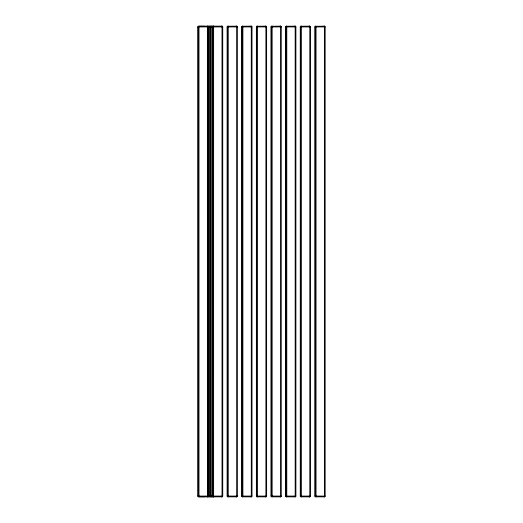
<?xml version="1.0" encoding="UTF-8"?>
<svg xmlns="http://www.w3.org/2000/svg" width="523" height="523" viewBox="0 0 523 523"><rect width="100%" height="100%" fill="white"/><g stroke="black" fill="none" stroke-linecap="round" stroke-linejoin="round"><path stroke-width="0.78" d="M199.008 496.065L199.001 496.399L199.001 26.47L199.008 26.935M207.389 496.098L207.37 26.935M213.639 496.065L213.632 496.399L213.632 26.47L213.639 26.935M222.02 496.098L222 26.935M228.27 496.065L228.263 496.399L228.263 26.47L228.27 26.935M236.651 496.098L236.631 26.935M242.901 496.235L242.894 26.47L242.901 26.935M251.282 496.098L251.262 26.935M257.532 496.065L257.525 496.399L257.525 26.47L257.532 26.935M272.163 496.065L272.156 496.399L272.156 26.47L272.163 26.935M280.544 496.098L280.518 26.765M286.794 496.235L286.787 26.47L286.794 26.935M295.175 496.098L295.155 26.935M301.425 496.235L301.418 26.47L301.425 26.935M316.055 496.065L316.049 496.399L316.042 26.327L316.055 26.935M222.746 26.935A0.785 0.785 0 0 0 221.961 26.15L198.622 26.15A0.785 0.785 0 0 0 197.838 26.935L197.838 496.065A0.785 0.785 0 0 0 198.622 496.85L221.961 496.85A0.785 0.785 0 0 0 222.746 496.065L222.746 26.935L208.232 26.935L208.278 26.281L208.337 496.85A0.785 0.778 -90 0 0 209.115 496.065L209.115 26.935A0.785 0.778 -90 0 0 208.337 26.15L208.291 26.235M210.128 496.098L210.161 496.719L210.22 26.15A0.785 0.778 -90 0 1 210.998 26.935L210.998 496.065A0.785 0.778 -90 0 1 210.22 496.85L210.168 496.765M265.887 496.235L265.893 26.935M309.779 496.235L309.786 26.935M324.41 496.235L324.41 26.765M210.115 26.935L210.174 26.209M213.234 26.294L213.253 26.15A0.785 0.785 0 0 0 212.469 26.935L212.469 496.065A0.785 0.785 0 0 0 213.253 496.85L213.234 496.752M315.65 26.294L324.378 26.15A0.785 0.785 0 0 1 325.162 26.935L325.162 496.065A0.785 0.785 0 0 1 324.378 496.85L315.67 496.85A0.785 0.785 0 0 1 314.885 496.065L314.885 26.935A0.785 0.785 0 0 1 315.67 26.15M206.964 26.235L206.977 26.15A0.785 0.785 0 0 1 207.566 26.412M221.595 26.235L221.608 26.15A0.785 0.785 0 0 1 222.197 26.412M227.865 26.235L236.592 26.15A0.785 0.785 0 0 1 237.377 26.935L237.377 496.065A0.785 0.785 0 0 1 236.592 496.85L227.884 496.85A0.785 0.785 0 0 1 227.1 496.065L227.1 26.935A0.785 0.785 0 0 1 227.884 26.15M198.988 496.732L199.001 496.399L198.982 496.837A0.785 0.785 0 0 1 198.191 496.065L198.191 26.935A0.785 0.785 0 0 1 198.975 26.15L198.988 26.209M236.226 26.235L236.239 26.15A0.785 0.785 0 0 1 237.024 26.935M207.35 496.732L207.363 496.235L207.337 496.837A0.785 0.785 0 0 0 208.115 496.065L208.115 26.935A0.785 0.785 0 0 0 207.33 26.15L207.363 26.765L207.343 26.209M242.495 26.235L251.223 26.15A0.785 0.785 0 0 1 252.008 26.935L252.008 496.065A0.785 0.785 0 0 1 251.223 496.85L242.515 496.85A0.785 0.785 0 0 1 241.731 496.065L241.731 26.935A0.785 0.785 0 0 1 242.515 26.15M213.619 496.732L213.632 496.399L213.613 496.837A0.785 0.785 0 0 1 212.822 496.065L212.822 26.935A0.785 0.785 0 0 1 213.606 26.15L213.619 26.209M250.857 26.235L250.87 26.15A0.785 0.785 0 0 1 251.655 26.935M221.981 496.732L221.994 496.399L221.968 496.837M257.126 26.235L265.854 26.15A0.785 0.785 0 0 1 266.638 26.935L266.638 496.065A0.785 0.785 0 0 1 265.854 496.85L257.146 496.85A0.785 0.785 0 0 1 256.362 496.065L256.362 26.935A0.785 0.785 0 0 1 257.146 26.15M228.25 496.732L228.263 496.399L228.244 496.837A0.785 0.785 0 0 1 227.453 496.065L227.453 26.935A0.785 0.785 0 0 1 228.237 26.15L228.25 26.209M265.488 26.235L265.501 26.15A0.785 0.785 0 0 1 266.285 26.935M236.612 496.732L236.625 496.399L236.599 496.837M271.757 26.235L280.485 26.15A0.785 0.785 0 0 1 281.269 26.935L281.269 496.065A0.785 0.785 0 0 1 280.485 496.85L271.777 496.85A0.785 0.785 0 0 1 270.992 496.065L270.992 26.935A0.785 0.785 0 0 1 271.777 26.15M242.881 496.732L242.894 496.399L242.875 496.837A0.785 0.785 0 0 1 242.084 496.065L242.084 26.935A0.785 0.785 0 0 1 242.868 26.15L242.881 26.209M280.119 26.235L280.132 26.15A0.785 0.785 0 0 1 280.916 26.935M251.243 496.732L251.256 496.399L251.23 496.837M286.388 26.235L295.116 26.15A0.785 0.785 0 0 1 295.9 26.935L295.9 496.065A0.785 0.785 0 0 1 295.116 496.85L286.408 496.85A0.785 0.785 0 0 1 285.623 496.065L285.623 26.935A0.785 0.785 0 0 1 286.408 26.15M257.512 496.732L257.525 496.399L257.506 496.837A0.785 0.785 0 0 1 256.715 496.065L256.715 26.935A0.785 0.785 0 0 1 257.499 26.15L257.512 26.209M294.75 26.235L294.763 26.15A0.785 0.785 0 0 1 295.547 26.935M265.874 496.732L265.887 496.399L265.861 496.837M301.019 26.235L309.747 26.15A0.785 0.785 0 0 1 310.531 26.935L310.531 496.065A0.785 0.785 0 0 1 309.747 496.85L301.039 496.85A0.785 0.785 0 0 1 300.254 496.065L300.254 26.935A0.785 0.785 0 0 1 301.039 26.15M272.143 496.732L272.156 496.399L272.137 496.837A0.785 0.785 0 0 1 271.345 496.065L271.345 26.935A0.785 0.785 0 0 1 272.13 26.15L272.143 26.209M309.381 26.235L309.394 26.15A0.785 0.785 0 0 1 310.178 26.935M280.505 496.732L280.518 496.399L280.491 496.837M286.774 496.732L286.787 496.399L286.767 496.837A0.785 0.785 0 0 1 285.976 496.065L285.976 26.935A0.785 0.785 0 0 1 286.761 26.15L286.774 26.209M324.012 26.235L324.025 26.15A0.785 0.785 0 0 1 324.809 26.935M295.135 496.732L295.149 496.399L295.122 496.837M301.405 496.732L301.398 496.837A0.785 0.785 0 0 1 300.607 496.065L300.607 26.935A0.785 0.785 0 0 1 301.392 26.15L301.405 26.209M309.766 496.732L309.779 496.399L309.747 496.85M316.036 496.732L316.049 496.399L316.029 496.837A0.785 0.785 0 0 1 315.238 496.065L315.238 26.935A0.785 0.785 0 0 1 316.023 26.15L316.036 26.209M324.397 496.732L324.41 496.399L324.378 496.85M212.05 26.222L212.096 26.15A0.785 0.778 -90 0 1 212.874 26.935M201.205 496.765L201.178 496.837A0.785 0.778 -90 0 1 200.577 496.589M203.081 496.765L203.055 496.837A0.785 0.778 -90 0 1 202.46 496.589M204.964 496.765L204.938 496.837A0.785 0.778 -90 0 1 204.336 496.589M209.501 496.765L209.475 496.837A0.785 0.778 -90 0 0 210.226 496.065L210.226 26.935A0.785 0.778 -90 0 0 209.455 26.15L209.494 26.209M211.377 496.765L211.351 496.837A0.785 0.778 -90 0 0 212.109 496.065L212.109 26.935A0.785 0.778 -90 0 0 211.331 26.15L211.37 26.209M213.253 496.765L213.227 496.837A0.785 0.778 -90 0 0 213.789 496.589M200.008 26.196L200.048 26.15A0.785 0.778 -90 0 0 199.466 26.412M201.891 26.196L201.924 26.15A0.785 0.778 -90 0 0 201.342 26.412M203.767 26.196L203.8 26.15A0.785 0.778 -90 0 0 203.225 26.412M197.838 26.935L208.115 26.935M227.1 26.935L237.377 26.935M241.731 26.935L252.008 26.935M256.362 26.935L266.638 26.935M270.992 26.935L281.269 26.935M285.623 26.935L295.9 26.935M300.254 26.935L310.531 26.935M314.885 26.935L325.162 26.935M197.838 496.065L208.115 496.065M208.246 496.451L208.232 496.065L212.109 496.065M212.469 496.065L222.746 496.065M227.1 496.065L237.377 496.065M241.731 496.065L252.008 496.065M256.362 496.065L266.638 496.065M270.992 496.065L281.269 496.065M285.623 496.065L295.9 496.065M300.254 496.065L310.531 496.065M314.885 496.065L325.162 496.065M212.057 496.791L211.992 496.065L212.096 496.85A0.785 0.778 -90 0 0 212.874 496.065M213.247 26.209L213.227 26.163A0.785 0.778 -90 0 1 213.789 26.412M204.99 26.412L204.938 26.163A0.785 0.778 -90 0 0 204.336 26.412M203.114 26.412L203.055 26.163A0.785 0.778 -90 0 0 202.46 26.412M201.237 26.412L201.178 26.163A0.785 0.778 -90 0 0 200.577 26.412M203.754 496.765L203.8 496.85A0.785 0.778 -90 0 1 203.225 496.589M201.878 496.765L201.924 496.85A0.785 0.778 -90 0 1 201.342 496.589M199.995 496.765L200.048 496.85A0.785 0.778 -90 0 1 199.466 496.589M324.378 26.15L324.41 26.601L324.391 26.209M309.747 26.15L309.779 26.765L309.76 26.209M295.116 26.15L295.149 26.765L295.129 26.209M280.485 26.15L280.518 26.601L280.498 26.209M265.854 26.15L265.887 26.765L265.874 26.268M251.223 26.15L251.256 26.765L251.236 26.209M236.592 26.15L236.625 26.765L236.605 26.209M221.961 26.15L221.994 26.765L221.974 26.209M324.012 496.752L324.025 496.85A0.785 0.785 0 0 0 324.809 496.065M309.381 496.752L309.394 496.85A0.785 0.785 0 0 0 310.178 496.065M294.75 496.752L294.763 496.85A0.785 0.785 0 0 0 295.547 496.065M280.119 496.752L280.132 496.85A0.785 0.785 0 0 0 280.916 496.065M265.488 496.752L265.501 496.85A0.785 0.785 0 0 0 266.285 496.065M250.857 496.752L250.87 496.85A0.785 0.785 0 0 0 251.655 496.065M236.226 496.752L236.239 496.85A0.785 0.785 0 0 0 237.024 496.065M221.595 496.752L221.608 496.85A0.785 0.785 0 0 0 222.197 496.589M206.964 496.752L206.977 496.85A0.785 0.785 0 0 0 207.566 496.589M211.992 26.908L212.031 26.313L212.018 26.908"/></g></svg>
